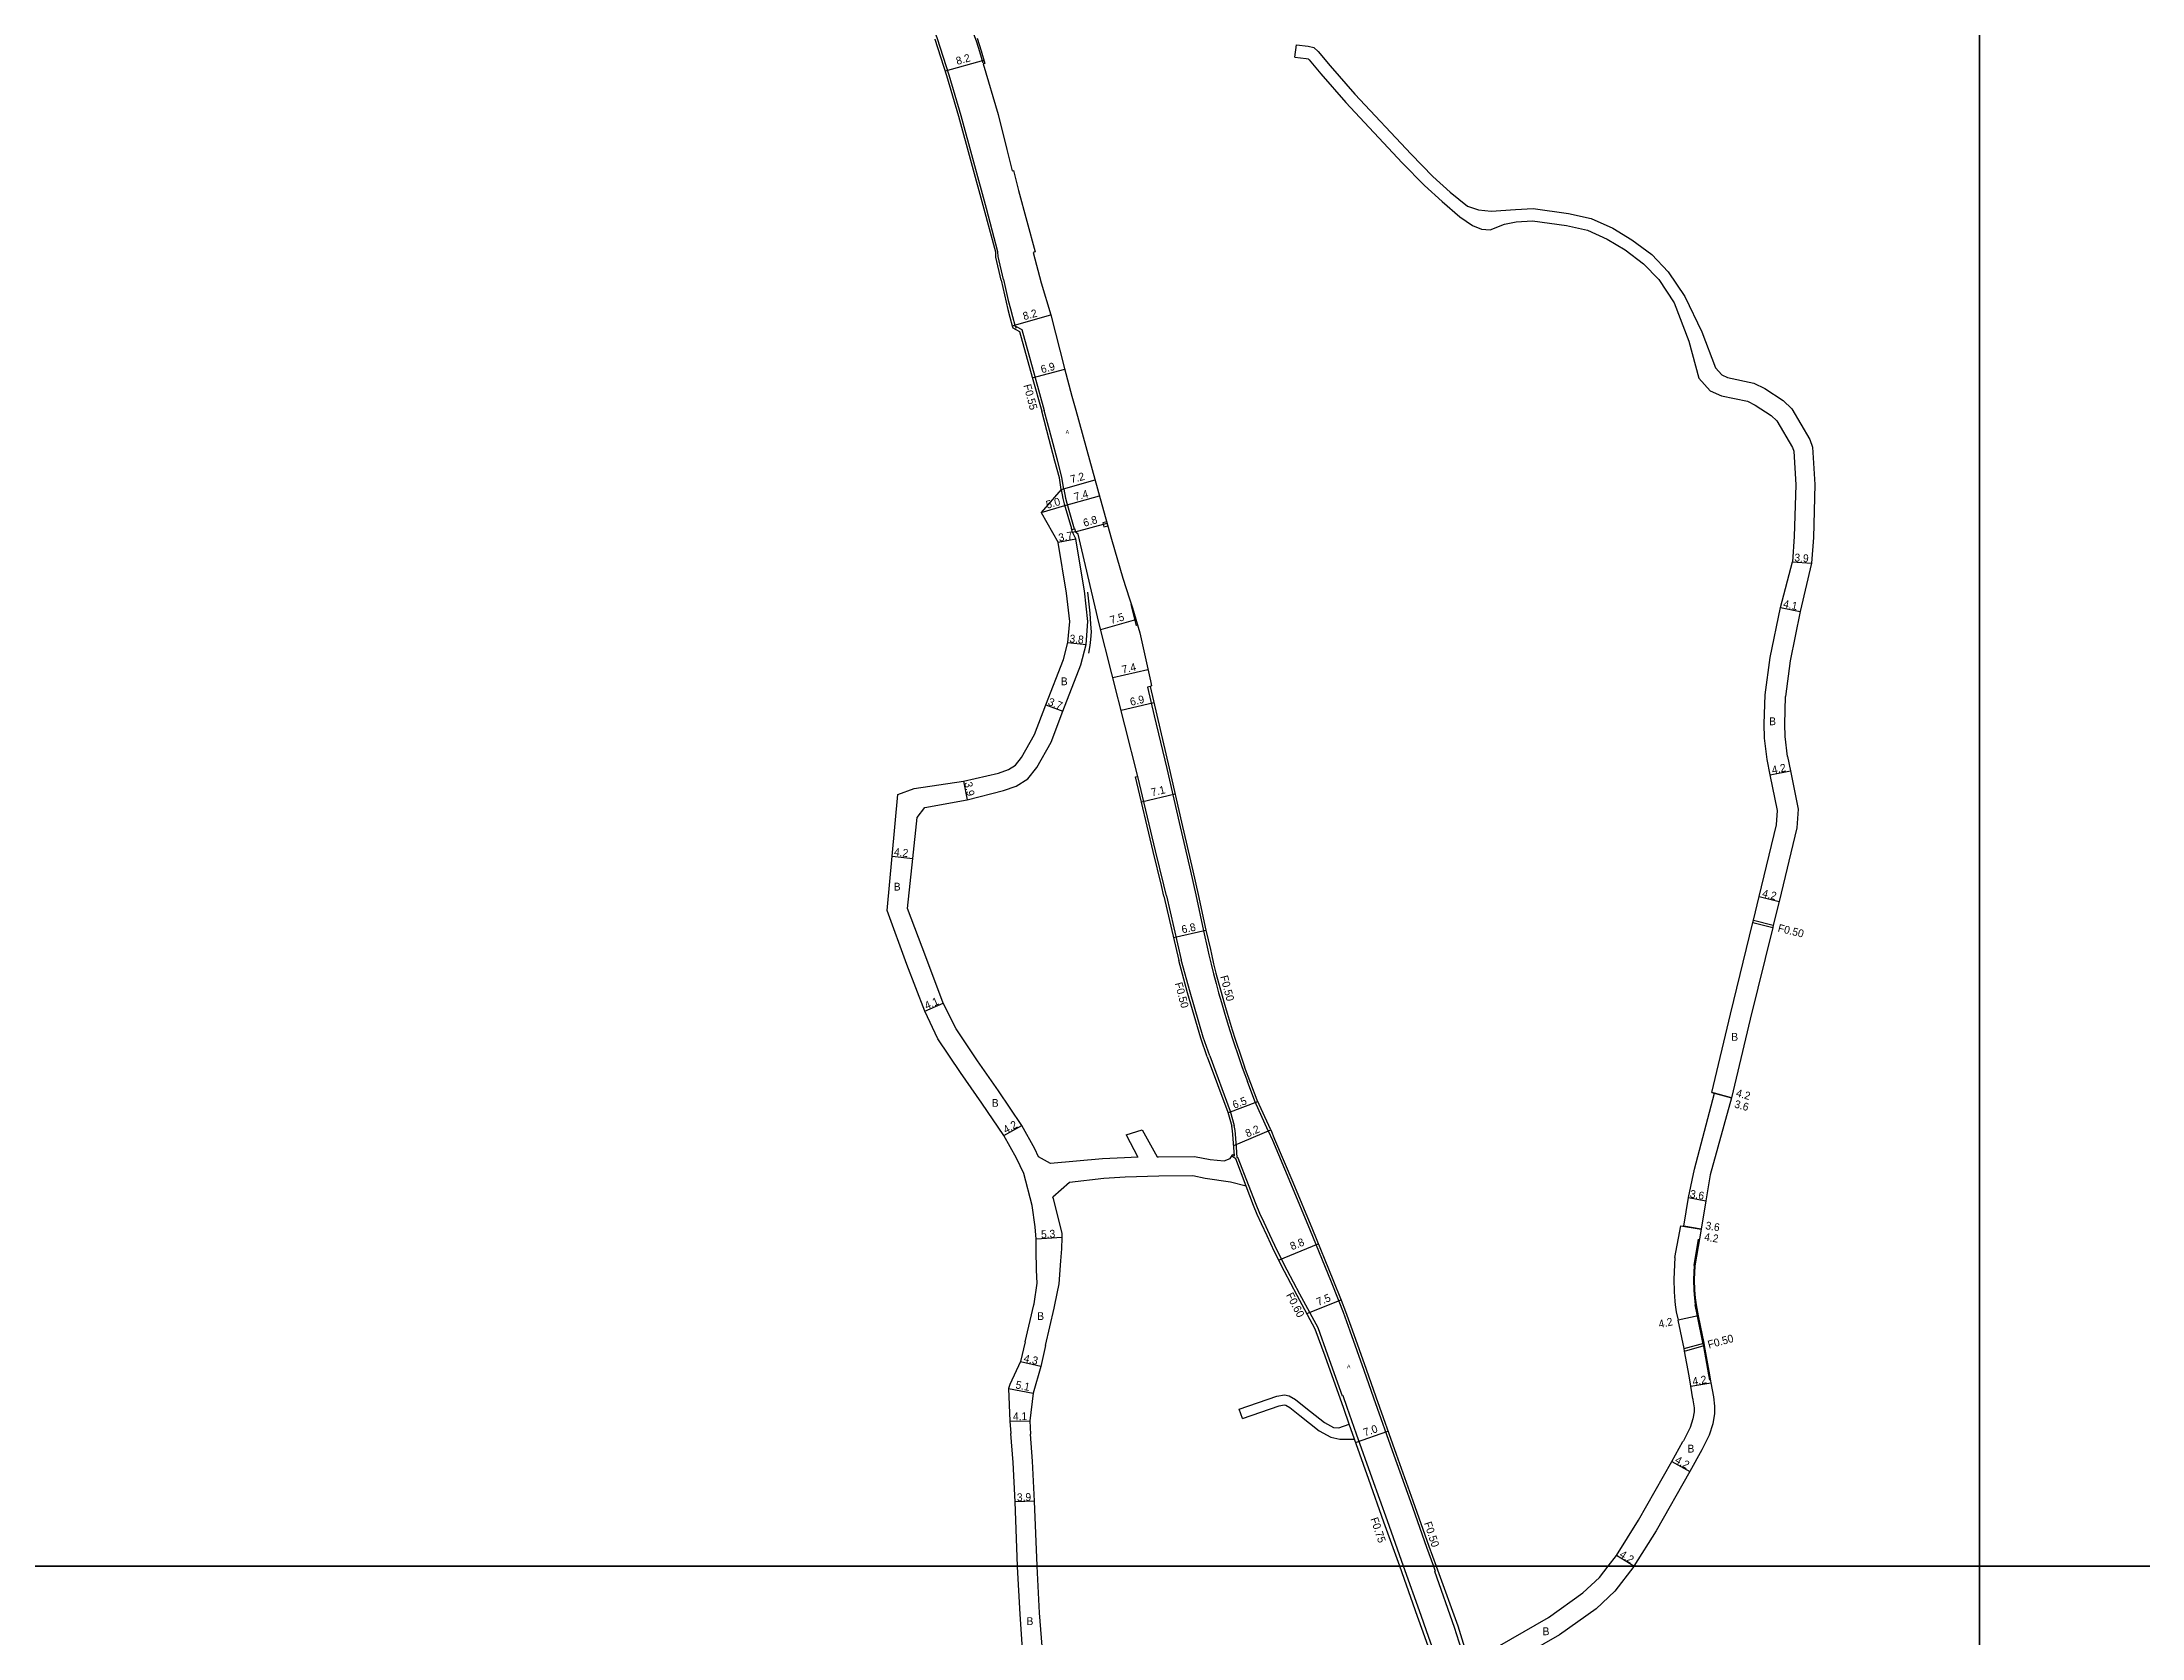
# Model space of a CAD drawing. Header units: metres. Extents: x -24000 to -20800, y -105000 to -102000.
# Drawn here: x -23596 to -23166.8, y -102614.7 to -102288.5 of the extents above; entities that cross this region are included whole.
import ezdxf

# ---------------------------------------------------------------- set-up
doc = ezdxf.new("R2010")
doc.units = ezdxf.units.M
doc.header["$LTSCALE"] = 2.5
for name, color, linetype in [('側溝・桝', 7, 'Continuous'), ('図郭', 7, 'Continuous'), ('幅員', 7, 'Continuous'), ('歩道・分離帯・安全施設', 7, 'Continuous'), ('舗装', 7, 'Continuous'), ('道路', 7, 'Continuous')]:
    doc.layers.add(name, color=color, linetype=linetype)
doc.styles.get("Standard").update_dxf_attribs({"font": ''})
doc.styles.add('YOKO_DECO', font='')
doc.styles.get('Standard').set_extended_font_data('@MS PGothic')
doc.styles.get('YOKO_DECO').set_extended_font_data('MS PGothic')

msp = doc.modelspace()

# ---------------------------------------------------------------- linework, layer by layer
at = {"layer": '側溝・桝'}
for points in [[(-23399.48, -102337.01), (-23400.61, -102332.31), (-23400.63, -102331.35), (-23402.96, -102322.5), (-23408.18, -102303.55), (-23410.64, -102295.23), (-23413.01, -102287.78), (-23415.21, -102281.74), (-23417.12, -102277.55), (-23419.22, -102273.36), (-23420.75, -102270.47), (-23421.81, -102268.63), (-23422.43, -102267.64), (-23430.68, -102254.72), (-23441.82, -102237.84), (-23451.26, -102223.47)], [(-23399.48, -102337.01), (-23398.54, -102341.28), (-23398.1, -102342.99), (-23397.69, -102344.55), (-23397.21, -102346.32), (-23397.16, -102346.5), (-23396.94, -102346.61)], [(-23397.1, -102347.14), (-23397.07, -102347.03)], [(-23396.94, -102346.61), (-23397.07, -102347.03)], [(-23396.94, -102346.61), (-23395.76, -102347.21), (-23393.13, -102356.81), (-23391.16, -102363.78)], [(-23387.24, -102379.53), (-23387.55, -102377.37), (-23388.46, -102373.95), (-23389.63, -102369.56), (-23391.16, -102363.78)], [(-23387.7, -102379.89), (-23387.34, -102381.78), (-23387.08, -102382.85), (-23385.62, -102387.89)], [(-23387.16, -102379.82), (-23387.24, -102379.53)], [(-23387.16, -102379.82), (-23386.82, -102381.67), (-23386.56, -102382.71), (-23385.04, -102387.97)], [(-23385.4, -102388.72), (-23385.62, -102387.89)], [(-23369.54, -102420.18), (-23370.05, -102420.3), (-23368.68, -102426.18), (-23366.15, -102436.97), (-23363.59, -102447.99), (-23361.3, -102457.94), (-23360.22, -102462.77)], [(-23366.2, -102462.94), (-23366.7, -102460.75), (-23368.4, -102453.77), (-23372.01, -102438.56)], [(-23366.2, -102462.94), (-23363.16, -102476.06)], [(-23360.22, -102462.77), (-23358.63, -102470.12), (-23357.73, -102474.06)], [(-23246.35, -102468.44), (-23242.27, -102469.44)], [(-23246.23, -102467.95), (-23242.15, -102468.96)], [(-23357.36, -102495.7), (-23358.66, -102491.88), (-23361.36, -102482.65), (-23363.16, -102476.06)], [(-23357.73, -102474.06), (-23357.51, -102475.03), (-23357.06, -102476.96), (-23356.59, -102478.9), (-23356.06, -102480.89), (-23355.53, -102482.8), (-23354.95, -102484.77), (-23354.26, -102487.12), (-23353.23, -102490.49), (-23352.62, -102492.41), (-23351.36, -102496.24), (-23350.71, -102498.08), (-23349.64, -102500.9), (-23349.62, -102500.94)], [(-23357.36, -102495.7), (-23353.16, -102507), (-23352.35, -102509.9)], [(-23345.37, -102510.98), (-23348.1, -102504.96), (-23349.62, -102500.94)], [(-23317.73, -102600), (-23321.03, -102590.71), (-23324.12, -102582), (-23327.33, -102573.01), (-23329.27, -102567.52), (-23330.1, -102565.19), (-23330.22, -102565.24), (-23333.2, -102556.85), (-23335.21, -102551.25), (-23338.92, -102544.36), (-23341.52, -102539.48), (-23343.55, -102535.48), (-23345.07, -102532.23), (-23346.22, -102529.75), (-23347.09, -102527.88), (-23347.84, -102526.03), (-23349.42, -102522.03), (-23351.51, -102516.61), (-23351.71, -102516.47), (-23351.88, -102514.35), (-23352.1, -102511.71), (-23352.15, -102510.91), (-23352.34, -102509.92), (-23352.35, -102509.9)], [(-23345.37, -102510.98), (-23344.55, -102512.89), (-23340.82, -102521.69), (-23336.82, -102531.38), (-23332.64, -102541.54), (-23330.94, -102545.78), (-23330.07, -102548.07), (-23328.72, -102551.85), (-23325.86, -102559.88), (-23323.87, -102565.56), (-23319.72, -102577.29), (-23316.31, -102586.79), (-23313.02, -102596.07), (-23311.62, -102600)], [(-23349.89, -102522.33), (-23352, -102516.74), (-23352.82, -102516.14)], [(-23260.4, -102555.51), (-23256.35, -102554.4)], [(-23260.31, -102556), (-23256.26, -102554.9)], [(-23327.76, -102574.02), (-23328.85, -102570.94)], [(-23309.91, -102622.03), (-23313.05, -102613.2), (-23314.16, -102610.03), (-23317.73, -102600)], [(-23311.62, -102600), (-23311.27, -102600.98), (-23311.39, -102601.02), (-23307.36, -102612.43), (-23305.5, -102618.45)]]:
    msp.add_lwpolyline(points, dxfattribs=at)
for points in [[(-23385.4, -102388.72), (-23385.56, -102388.08), (-23384.95, -102387.96), (-23384.82, -102388.6)], [(-23378.39, -102386.51), (-23379.18, -102386.73), (-23378.96, -102387.53), (-23378.17, -102387.31)]]:
    msp.add_lwpolyline(points, close=True, dxfattribs=at)
at = {"layer": '図郭'}
for points in [[(-24000, -102600), (-23200, -102600), (-23200, -102000), (-24000, -102000)], [(-23200, -102600), (-22400, -102600), (-22400, -102000), (-23200, -102000)], [(-24000, -103200), (-23200, -103200), (-23200, -102600), (-24000, -102600)], [(-23200, -103200), (-22400, -103200), (-22400, -102600), (-23200, -102600)]]:
    msp.add_lwpolyline(points, close=True, dxfattribs=at)
at = {"layer": '幅員'}
for points in [[(-23411.39, -102294.34), (-23403.53, -102292.14)], [(-23397.74, -102346.46), (-23389.84, -102344.24)], [(-23393.63, -102357.07), (-23386.95, -102355.32)], [(-23387.7, -102379.89), (-23380.77, -102377.97)], [(-23386.98, -102383.19), (-23379.87, -102381.22)], [(-23391.78, -102384.59), (-23386.98, -102383.19)], [(-23384.7, -102390.05), (-23388.34, -102390.72)], [(-23384.82, -102388.6), (-23378.32, -102386.79)], [(-23238.25, -102394.67), (-23234.36, -102394.96)], [(-23379.64, -102408.55), (-23372.42, -102406.51)], [(-23240.71, -102404.02), (-23236.68, -102404.82)], [(-23386.38, -102411.21), (-23382.59, -102411.58)], [(-23377.15, -102418.34), (-23369.97, -102416.73)], [(-23390.82, -102423.92), (-23387.37, -102425.25)], [(-23375.46, -102425.02), (-23368.78, -102423.47)], [(-23242.77, -102438.26), (-23238.65, -102437.44)], [(-23407.67, -102439.51), (-23406.91, -102443.34)], [(-23371.31, -102443.75), (-23364.42, -102442.15)], [(-23422.24, -102454.88), (-23418.06, -102455.31)], [(-23245.05, -102463.13), (-23240.97, -102464.11)], [(-23364.77, -102471.45), (-23358.12, -102470.01)], [(-23415.6, -102486.51), (-23411.84, -102484.89)], [(-23353.62, -102507.3), (-23347.53, -102504.99)], [(-23254.75, -102503.16), (-23250.7, -102504.27)], [(-23250.7, -102504.27), (-23254.17, -102503.32)], [(-23399.42, -102511.93), (-23395.75, -102509.9)], [(-23352.44, -102513.97), (-23344.89, -102510.77)], [(-23259.52, -102524.65), (-23255.97, -102525.29)], [(-23261.05, -102530.41), (-23256.91, -102531.07)], [(-23256.91, -102531.07), (-23260.46, -102530.5)], [(-23387.54, -102532.82), (-23392.83, -102533.11)], [(-23343.26, -102537.41), (-23335.16, -102534.07)], [(-23337.48, -102548.32), (-23330.49, -102545.52)], [(-23257.52, -102548.83), (-23261.63, -102549.7)], [(-23396.05, -102558.14), (-23391.87, -102559.12)], [(-23398.45, -102563.63), (-23393.46, -102564.59)], [(-23259.03, -102563.21), (-23254.89, -102562.53)], [(-23398.22, -102570.34), (-23394.12, -102570.29)], [(-23327.52, -102574.71), (-23320.91, -102572.38)], [(-23262.9, -102578.57), (-23259.23, -102580.61)], [(-23393.19, -102586.71), (-23397.09, -102586.81)], [(-23270.68, -102600), (-23274.23, -102597.78)]]:
    msp.add_lwpolyline(points, dxfattribs=at)
at = {"layer": '歩道・分離帯・安全施設'}
for points in [[(-23403.68, -102292.77), (-23404.36, -102290.44), (-23404.95, -102288.48), (-23405.6, -102286.67), (-23406.94, -102282.88), (-23408.36, -102279.14), (-23409.13, -102277.31), (-23409.93, -102275.53), (-23410.83, -102273.76), (-23413.54, -102268.43), (-23414.57, -102266.65), (-23415.74, -102264.56)], [(-23382.35, -102400.88), (-23381.85, -102405.19), (-23381.69, -102407.43), (-23381.6, -102408.99), (-23381.69, -102410.55), (-23381.84, -102411.77), (-23382.16, -102413.39)], [(-23372.32, -102407.76), (-23373.4, -102403.43)], [(-23258.33, -102538.55), (-23257.41, -102533.13)], [(-23255.14, -102561.94), (-23255.31, -102560.89), (-23256.38, -102555.07), (-23256.53, -102554.24), (-23257.67, -102548.85), (-23258.1, -102546.58)]]:
    msp.add_lwpolyline(points, dxfattribs=at)
at = {"layer": '歩道・分離帯・安全施設', "flags": 128}
msp.add_lwpolyline([(-23258.33, -102538.55), (-23258.45, -102541.36), (-23258.39, -102543.6), (-23258.26, -102545.17), (-23258.1, -102546.58)], dxfattribs=at)
at = {"layer": '道路'}
for points in [[(-23399.96, -102337.11), (-23401.08, -102332.42), (-23401.1, -102331.41), (-23403.43, -102322.62), (-23408.64, -102303.68), (-23411.07, -102295.36), (-23413.44, -102287.92), (-23413.46, -102287.85)], [(-23404.89, -102287.64), (-23404.06, -102290.24), (-23403.33, -102292.84), (-23403.64, -102292.93), (-23400.59, -102303.28), (-23398.84, -102310.45), (-23397.73, -102314.81), (-23397.45, -102314.74), (-23396.42, -102318.79), (-23393.06, -102331.32), (-23393.45, -102331.45), (-23391.78, -102337.67)], [(-23339.92, -102291.54), (-23339.64, -102289.05)], [(-23339.92, -102291.54), (-23337.67, -102291.79), (-23337.25, -102291.88), (-23336.99, -102292.11), (-23334.65, -102294.97), (-23329.53, -102300.81), (-23317.99, -102313.13), (-23313.48, -102317.75), (-23309.83, -102321.03), (-23306.21, -102324.21), (-23303.64, -102325.97), (-23301.83, -102326.69), (-23300.03, -102326.83), (-23297.12, -102325.68), (-23294.71, -102325.18), (-23291.36, -102325.02), (-23284.45, -102325.98), (-23280.16, -102326.9), (-23276.1, -102328.75), (-23272.46, -102330.96), (-23268.67, -102333.76), (-23265.57, -102337.02), (-23262.39, -102341.75), (-23259.4, -102349.59), (-23257.35, -102357.14), (-23255.03, -102359.72), (-23252.73, -102360.75), (-23247.44, -102361.87), (-23245.85, -102362.65), (-23242.61, -102364.8), (-23241.44, -102365.91), (-23238.24, -102371.35), (-23237.99, -102372.05), (-23237.56, -102378.93), (-23237.86, -102389.51), (-23238.25, -102394.67)], [(-23339.64, -102289.05), (-23337.25, -102289.32), (-23336.09, -102289.59), (-23335.19, -102290.37), (-23332.75, -102293.35), (-23327.68, -102299.13), (-23316.18, -102311.4), (-23311.75, -102315.95), (-23308.21, -102319.13), (-23304.67, -102321.99), (-23302.42, -102322.78), (-23299.84, -102323.05), (-23294.86, -102322.69), (-23291.25, -102322.51), (-23284.02, -102323.52), (-23279.37, -102324.51), (-23274.93, -102326.53), (-23271.07, -102328.88), (-23267.01, -102331.87), (-23263.61, -102335.44), (-23260.21, -102340.5), (-23256.76, -102347.69), (-23253.96, -102355.07), (-23252.67, -102356.5), (-23251.51, -102357.02), (-23246.16, -102358.15), (-23243.91, -102359.26), (-23240.17, -102361.73), (-23238.35, -102363.46), (-23234.7, -102369.68), (-23234.13, -102371.23), (-23233.65, -102378.86), (-23233.96, -102389.72), (-23234.36, -102394.96)], [(-23399.96, -102337.11), (-23398.63, -102343.12), (-23398.22, -102344.69), (-23397.74, -102346.46), (-23397.62, -102346.88), (-23396.23, -102347.59), (-23393.66, -102356.96), (-23391.69, -102363.92)], [(-23391.78, -102337.67), (-23389.86, -102344.2), (-23387, -102355.15), (-23385.51, -102360.83)], [(-23387.7, -102379.89), (-23388.08, -102377.51), (-23388.99, -102374.09), (-23390.16, -102369.7), (-23391.69, -102363.92)], [(-23385.51, -102360.83), (-23384.74, -102363.69), (-23381.91, -102373.88), (-23379.73, -102381.72), (-23377.41, -102390.04), (-23375.13, -102398.07), (-23373.72, -102402.24), (-23373.11, -102404.07), (-23371.65, -102409.23), (-23369.45, -102419.03), (-23369.23, -102420.06), (-23369.54, -102420.18), (-23368.18, -102426.07), (-23365.65, -102436.85), (-23363.09, -102447.88), (-23360.79, -102457.83), (-23359.71, -102462.66)], [(-23387.7, -102379.89), (-23391.78, -102384.59), (-23388.34, -102390.72)], [(-23415.6, -102444.89), (-23406.91, -102443.34), (-23399.53, -102441.42), (-23396.88, -102440.53), (-23394.54, -102439.06), (-23392.72, -102436.74), (-23389.79, -102431.59), (-23387.37, -102425.25), (-23383.71, -102415.78), (-23382.59, -102411.58), (-23382.24, -102406.87), (-23382.92, -102400.6), (-23384.7, -102390.05)], [(-23366.71, -102463.06), (-23367.21, -102460.87), (-23368.91, -102453.89), (-23372.52, -102438.62), (-23372.01, -102438.56), (-23380.02, -102407.09), (-23384.25, -102389.02), (-23384.82, -102388.6), (-23385.4, -102388.72), (-23384.7, -102390.05)], [(-23393.31, -102546.59), (-23393.25, -102546.37), (-23392.61, -102542.14), (-23392.73, -102539.49), (-23392.83, -102535.35), (-23392.83, -102533.11), (-23393.06, -102530.59), (-23393.63, -102526.24), (-23395.37, -102519.72), (-23396.86, -102516.59), (-23399.42, -102511.93), (-23403.94, -102505.31), (-23408.27, -102499.1), (-23412.93, -102492.16), (-23415.6, -102486.51), (-23419.28, -102477.01), (-23423.29, -102465.95), (-23422.24, -102454.88), (-23421.1, -102442.24), (-23417.79, -102441.06), (-23407.67, -102439.51), (-23400.54, -102437.86), (-23398.48, -102437.17), (-23397.06, -102436.27), (-23395.81, -102434.67), (-23393.15, -102430), (-23390.82, -102423.92), (-23387.24, -102414.66), (-23386.38, -102411.21), (-23385.96, -102406.9), (-23386.59, -102401.1), (-23388.34, -102390.72)], [(-23243.83, -102421.88), (-23242.82, -102414.27), (-23240.71, -102404.02), (-23238.25, -102394.67)], [(-23234.36, -102394.96), (-23236.68, -102404.82), (-23238.68, -102414.96), (-23239.64, -102422.19)], [(-23243.4, -102435.13), (-23243.94, -102430.71), (-23243.99, -102427.84), (-23243.83, -102421.88)], [(-23239.25, -102434.48), (-23239.75, -102430.41), (-23239.79, -102427.85), (-23239.64, -102422.19)], [(-23262.31, -102536.91), (-23261.05, -102530.41), (-23260.46, -102530.5), (-23259.52, -102524.65), (-23258.25, -102518.82), (-23254.17, -102503.32), (-23254.75, -102503.16), (-23250.93, -102487.18), (-23246.35, -102468.44), (-23246.23, -102467.95), (-23245.05, -102463.13), (-23241.53, -102448.44), (-23241.31, -102445.54), (-23242.77, -102438.26), (-23243.4, -102435.13)], [(-23239.25, -102434.48), (-23238.65, -102437.44), (-23237.08, -102445.27), (-23237.36, -102449.09), (-23240.97, -102464.11), (-23242.15, -102468.96), (-23242.27, -102469.44), (-23246.86, -102488.2), (-23250.7, -102504.27), (-23255.03, -102520.02), (-23255.97, -102525.29), (-23256.91, -102531.07), (-23258.18, -102538.57)], [(-23417.13, -102446.97), (-23415.6, -102444.89)], [(-23392.35, -102516.28), (-23393.12, -102514.67), (-23395.75, -102509.9), (-23400.55, -102502.83), (-23404.8, -102496.72), (-23409.21, -102490.18), (-23411.84, -102484.89), (-23415.39, -102475.42), (-23419.09, -102465.56), (-23418.06, -102455.31), (-23417.13, -102446.97)], [(-23366.71, -102463.06), (-23363.67, -102476.19)], [(-23359.71, -102462.66), (-23358.12, -102470), (-23357.22, -102473.95)], [(-23357.86, -102495.88), (-23359.16, -102492.04), (-23361.87, -102482.79), (-23363.67, -102476.19)], [(-23357.22, -102473.95), (-23357, -102474.91), (-23356.56, -102476.84), (-23356.09, -102478.77), (-23355.56, -102480.75), (-23355.04, -102482.66), (-23354.46, -102484.63), (-23353.77, -102486.97), (-23352.73, -102490.34), (-23352.12, -102492.25), (-23350.87, -102496.07), (-23350.23, -102497.9)], [(-23357.86, -102495.88), (-23353.66, -102507.16), (-23352.85, -102510.05)], [(-23344.89, -102510.77), (-23347.62, -102504.76), (-23350.23, -102497.9)], [(-23354.4, -102517.13), (-23353.15, -102516.63), (-23352.62, -102515.83), (-23352.27, -102516.08), (-23352.41, -102514.39), (-23352.62, -102511.75), (-23352.67, -102510.97), (-23352.85, -102510.05)], [(-23374.42, -102511.83), (-23372.04, -102516.41), (-23374.76, -102516.49), (-23379.27, -102516.73), (-23389.92, -102517.69), (-23392.35, -102516.28)], [(-23374.42, -102511.83), (-23371.16, -102510.82)], [(-23371.16, -102510.82), (-23368.08, -102516.29), (-23367.82, -102516.29), (-23360.43, -102516.21), (-23357.28, -102516.83), (-23354.4, -102517.13)], [(-23344.89, -102510.77), (-23344.08, -102512.69), (-23340.35, -102521.49), (-23336.34, -102531.19), (-23332.16, -102541.35), (-23330.46, -102545.59), (-23329.59, -102547.89), (-23328.23, -102551.67), (-23325.37, -102559.7), (-23323.38, -102565.39), (-23319.24, -102577.11), (-23315.82, -102586.62), (-23312.53, -102595.89), (-23311.05, -102600)], [(-23353.11, -102521.48), (-23358.27, -102520.71), (-23360.8, -102520.21), (-23367.76, -102520.29), (-23374.6, -102520.48), (-23378.98, -102520.72), (-23385.98, -102521.55), (-23389.42, -102524.52)], [(-23328.85, -102570.94), (-23329.97, -102567.77), (-23333.78, -102557.06), (-23335.77, -102551.5), (-23339.46, -102544.65), (-23342.07, -102539.76), (-23344.1, -102535.75), (-23345.62, -102532.49), (-23346.77, -102530.01), (-23347.65, -102528.12), (-23348.41, -102526.25), (-23349.89, -102522.33), (-23353.11, -102521.48)], [(-23389.02, -102546.59), (-23388.15, -102542.29), (-23387.81, -102537.58), (-23387.57, -102535.13), (-23387.54, -102532.82), (-23387.53, -102531.94), (-23389.29, -102524.9), (-23389.42, -102524.52)], [(-23262.31, -102536.91), (-23262.51, -102541.33), (-23262.43, -102543.91), (-23262.31, -102545.79), (-23262.24, -102546.58)], [(-23395.06, -102554.11), (-23393.31, -102546.59)], [(-23390.92, -102554.87), (-23389.15, -102547.26), (-23389.02, -102546.59)], [(-23262.24, -102546.58), (-23262.01, -102548), (-23261.63, -102549.7)], [(-23257.95, -102546.58), (-23257.52, -102548.83), (-23256.35, -102554.4), (-23256.26, -102554.9), (-23255.17, -102560.86), (-23254.89, -102562.53), (-23254.41, -102565.39)], [(-23258.61, -102565.77), (-23259.03, -102563.21), (-23259.38, -102561.06), (-23260.31, -102556), (-23260.4, -102555.51), (-23261.63, -102549.7)], [(-23395.06, -102554.11), (-23396.06, -102558.16), (-23398.24, -102562.87), (-23398.45, -102563.63), (-23398.22, -102570.34), (-23398.02, -102572.85)], [(-23390.92, -102554.87), (-23391.87, -102559.13), (-23393.46, -102564.59), (-23394.12, -102570.29), (-23393.96, -102573.02)], [(-23351.32, -102567.9), (-23343.64, -102565.23), (-23342.07, -102564.98), (-23341.08, -102565.19), (-23339.83, -102565.88), (-23337.7, -102567.6), (-23333.86, -102570.64), (-23332.04, -102571.64), (-23330.99, -102571.7), (-23328.85, -102570.94)], [(-23258.61, -102565.77), (-23258.57, -102565.97), (-23258.35, -102567.61), (-23258.34, -102568.4), (-23258.59, -102569.85), (-23259.15, -102571.6), (-23260.54, -102574.34), (-23260.62, -102574.47)], [(-23254.41, -102565.39), (-23254.15, -102567.3), (-23254.14, -102568.74), (-23254.5, -102570.86), (-23255.26, -102573.2), (-23256.79, -102576.23)], [(-23350.66, -102569.79), (-23351.32, -102567.9)], [(-23350.66, -102569.79), (-23343.15, -102567.18), (-23342.12, -102567.01), (-23341.78, -102567.09), (-23340.95, -102567.54), (-23338.96, -102569.16), (-23334.97, -102572.32), (-23332.6, -102573.61), (-23330.74, -102574.04), (-23327.76, -102574.02)], [(-23396.64, -102600), (-23397.09, -102586.81), (-23397.55, -102578.76), (-23398.02, -102572.85)], [(-23392.63, -102600), (-23392.64, -102599.91), (-23393.19, -102586.71), (-23393.56, -102578.52), (-23393.96, -102573.02)], [(-23318.52, -102600), (-23321.73, -102590.96), (-23324.82, -102582.25), (-23327.76, -102574.02)], [(-23275.94, -102600), (-23274.23, -102597.78), (-23269.72, -102590.57), (-23262.9, -102578.57), (-23260.62, -102574.47)], [(-23256.79, -102576.23), (-23259.23, -102580.61), (-23266.11, -102592.73), (-23270.66, -102600)], [(-23360.73, -102707.54), (-23359.86, -102703.26), (-23359.03, -102699.19), (-23357.99, -102694.23), (-23360.58, -102691.59), (-23370.33, -102680.14), (-23377.31, -102672.45), (-23380.55, -102667), (-23383.5, -102661.71), (-23384.66, -102658.96), (-23385.31, -102657.45), (-23389.11, -102641.65), (-23394.57, -102621.09), (-23395.59, -102616.96), (-23396.1, -102609.8), (-23396.63, -102600.1), (-23396.64, -102600)], [(-23391.63, -102616.33), (-23392.11, -102609.54), (-23392.63, -102600)], [(-23290.02, -102724.52), (-23290.57, -102722.95), (-23291.66, -102719.59), (-23293.12, -102714.55), (-23293.61, -102712.72), (-23294.28, -102709.79), (-23294.98, -102705.97), (-23295.69, -102701.37), (-23296.06, -102698.34), (-23297.44, -102688.11), (-23300.18, -102668.29), (-23301.44, -102659.22), (-23302.33, -102653.7), (-23303.33, -102648.53), (-23304.67, -102642.17), (-23307.06, -102633.1), (-23310.61, -102622.27), (-23313.75, -102613.45), (-23314.86, -102610.28), (-23318.52, -102600)], [(-23311.05, -102600), (-23310.78, -102600.74), (-23306.62, -102612.17), (-23304.7, -102618.37)], [(-23304.7, -102618.37), (-23300.76, -102617.75), (-23288.12, -102610.48), (-23281.07, -102605.44), (-23277.69, -102602.27), (-23275.94, -102600)], [(-23270.66, -102600), (-23270.67, -102600.01), (-23274.57, -102605.09), (-23278.39, -102608.69), (-23285.85, -102614.02), (-23298.67, -102621.39)]]:
    msp.add_lwpolyline(points, dxfattribs=at)
at = {"layer": '道路', "flags": 128}
msp.add_lwpolyline([(-23258.18, -102538.57), (-23258.3, -102541.36), (-23258.24, -102543.58), (-23258.11, -102545.14), (-23257.95, -102546.58)], dxfattribs=at)

# ---------------------------------------------------------------- texts
at = {"layer": '側溝・桝'}
for s, rotation, p in [('F0.55', 285, (-23395.45, -102358.62)), ('F0.50', 346.1642, (-23241.34, -102470.25)), ('F0.50', 285, (-23355.22, -102479.46)), ('F0.50', 285, (-23364.52, -102480.87)), ('F0.60', 297.2952, (-23341.78, -102544.56)), ('F0.50', 15.2827, (-23255.31, -102555.51)), ('F0.75', 288.4808, (-23324.52, -102590.29)), ('F0.50', 288.4808, (-23313.59, -102591.17))]:
    msp.add_text(s, height=1.6, rotation=rotation, dxfattribs=at).set_placement(p)
at = {"layer": '幅員'}
for s, rotation, p in [('8.2', 16, (-23408.95, -102293.16)), ('8.2', 15, (-23395.3, -102345.31)), ('6.9', 15, (-23391.65, -102356.18)), ('7.2', 15, (-23385.6, -102378.66)), ('5.0', 16, (-23390.55, -102383.85)), ('7.4', 15, (-23384.84, -102382.24)), ('6.8', 16, (-23382.97, -102387.55)), ('3.7', 10.4251, (-23388.11, -102390.57)), ('3.9', 355.6918, (-23237.89, -102394.59)), ('4.1', 348.8279, (-23240.24, -102404.01)), ('7.5', 16, (-23377.48, -102407.43)), ('3.8', 354.4761, (-23386.07, -102411.14)), ('7.4', 13, (-23375.11, -102417.55)), ('3.7', 338.865, (-23390.55, -102423.91)), ('6.9', 13, (-23373.44, -102424.14)), ('4.2', 11.3127, (-23242.3, -102438.06)), ('3.9', 281.3447, (-23407.51, -102439.84)), ('7.1', 13, (-23369.15, -102442.64)), ('4.2', 354.1323, (-23421.94, -102454.75)), ('4.2', 346.506, (-23244.54, -102463.15)), ('6.8', 12, (-23362.93, -102470.66)), ('4.1', 23.3246, (-23415.23, -102486.24)), ('6.5', 21, (-23352.33, -102506.51)), ('3.6', 344.6487, (-23250.23, -102506.2)), ('4.2', 344.6487, (-23249.9, -102503.94)), ('4.2', 28.9533, (-23399.03, -102511.61)), ('8.2', 23, (-23349.66, -102512.36)), ('3.6', 349.8097, (-23259.3, -102524.59)), ('5.3', 3.119, (-23391.79, -102532.96)), ('4.2', 350.9321, (-23256.36, -102533.4)), ('3.6', 350.9321, (-23256.11, -102531.09)), ('8.8', 22, (-23340.54, -102535.42)), ('7.5', 22, (-23335.15, -102546.8)), ('4.2', 12.0074, (-23265.43, -102551.32)), ('4.3', 346.8657, (-23395.49, -102558.17)), ('4.2', 9.4224, (-23258.56, -102563.03)), ('5.1', 349, (-23397.13, -102563.62)), ('4.1', 1, (-23397.56, -102570.16)), ('7.0', 19, (-23325.62, -102573.47)), ('4.2', 330.9377, (-23262.41, -102578.73)), ('3.9', 1.5426, (-23396.74, -102586.7)), ('4.2', 327.9379, (-23273.75, -102597.96))]:
    msp.add_text(s, height=1.6, rotation=rotation, dxfattribs=at).set_placement(p)
at = {"layer": '舗装', "style": 'YOKO_DECO'}
for p in [(-23386.79, -102368.51, 240.4), (-23329.29, -102559.51, 236.63)]:
    msp.add_text('A', height=0.75, dxfattribs=at).set_placement(p)
at = {"layer": '舗装'}
for p in [(-23387.79, -102419.92), (-23243, -102428.09), (-23421.93, -102461.89), (-23250.74, -102492.58), (-23401.9, -102506.09), (-23392.6, -102549.66), (-23259.69, -102576.75), (-23394.79, -102612.01), (-23289.31, -102614.08)]:
    msp.add_text('B', height=1.6, dxfattribs=at).set_placement(p)

doc.saveas('drawing.dxf')
